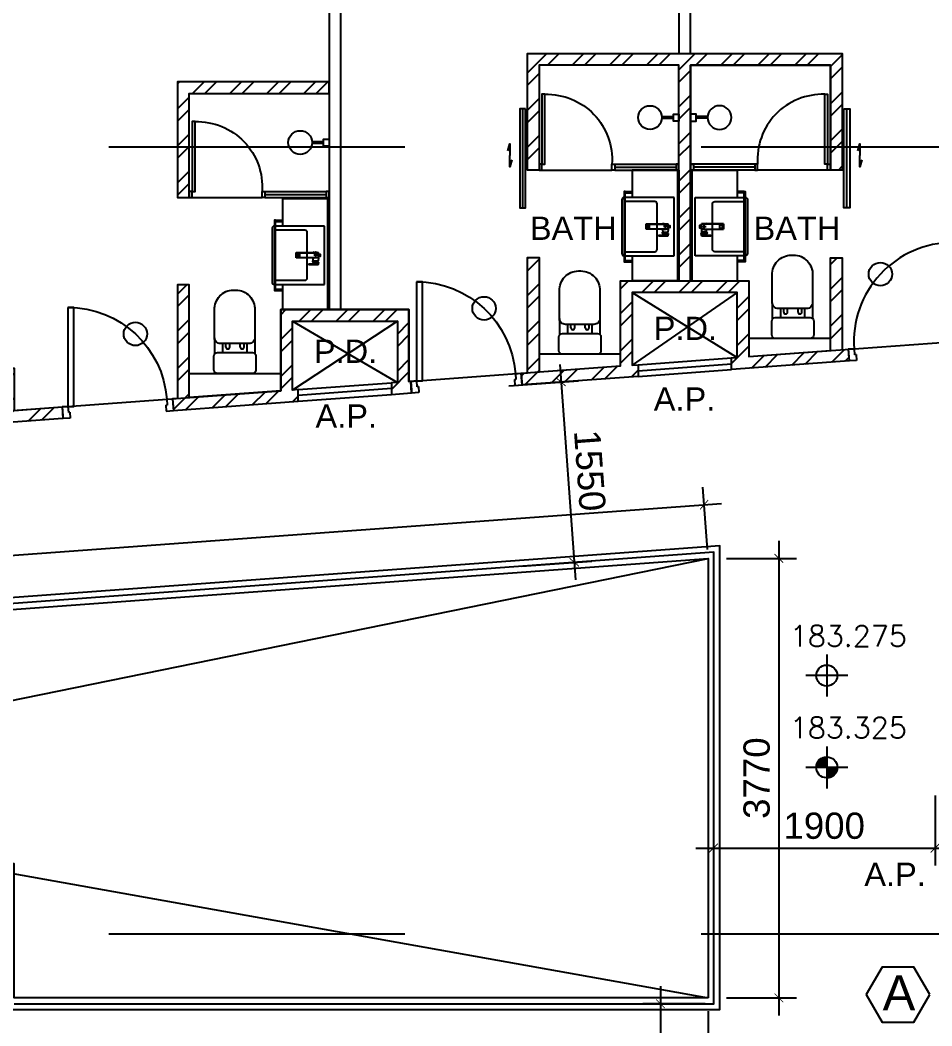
# Model space of a CAD drawing. Header units: millimetres. Extents: x -1214 to 71105, y 7230 to 56309.
# Drawn here: x 37300 to 45119, y 27910 to 36535 of the extents above; entities that cross this region are included whole.
import ezdxf
from ezdxf.enums import TextEntityAlignment as Align

# ---------------------------------------------------------------- set-up
doc = ezdxf.new("R2010")
doc.units = ezdxf.units.MM
doc.header["$MEASUREMENT"] = 0
doc.linetypes.add('CENTERX2', pattern=[101.6, 63.5, -12.7, 12.7, -12.7])
doc.layers.get('0').update_dxf_attribs({"color": 8})
doc.layers.get('Defpoints').update_dxf_attribs({"color": 8})
for name, color, linetype in [('CANOPY', 8, 'Continuous'), ('Default', 8, 'Continuous'), ('DLN032__', 8, 'Continuous'), ('Door', 8, 'Continuous'), ('Dry Wall', 8, 'Continuous'), ('FSD', 8, 'Continuous'), ('GBP A.P.', 8, 'Continuous'), ('GBP Dim', 8, 'Continuous'), ('GBP Text 200', 8, 'Continuous'), ('GBP Text 250', 8, 'Continuous'), ('grid', 8, 'CENTERX2'), ('hatch', 8, 'Continuous'), ('LEVEL', 8, 'Continuous'), ('LP-Furn built-in', 8, 'Continuous'), ('LP-Furn built-in 2', 8, 'Continuous'), ('LP-Sanitary', 8, 'Continuous'), ('LP-Sanitary2', 8, 'Continuous'), ('LP-WC', 8, 'Continuous'), ('PD', 8, 'Continuous'), ('PD DOOR', 8, 'Continuous'), ('TENDER SMOKE BARRIER', 8, 'Continuous'), ('TEXT', 8, 'Continuous'), ('VOID TEXT', 8, 'Continuous'), ('WALL-NEW', 8, 'Continuous'), ('WINDOW', 8, 'Continuous'), ('zzz-room mix', 8, 'Continuous')]:
    doc.layers.add(name, color=color, linetype=linetype)
doc.layers.add('LP-Nonplot', color=8, linetype='Continuous', plot=False)
doc.styles.add('BH', font='arial.ttf')
doc.styles.add('ROMANS', font='romans.shx')
doc.dimstyles.new('200 GBP', dxfattribs={"dimscale": 1.5, "dimtxt": 150, "dimasz": 50, "dimexe": 100, "dimexo": 50, "dimgap": 50, "dimtad": 1, "dimdec": 0, "dimzin": 0, "dimdsep": 46, "dimtxsty": 'BH', "dimblk": 'ARCHTICK', "dimcen": 0.09, "dimdle": 100, "dimclrd": 9, "dimclre": 9, "dimclrt": 1, "dimadec": 0, "dimazin": 0, "dimtfac": 1, "dimtdec": 0, "dimtix": 1, "dimtmove": 2, "dimatfit": 3, "dimldrblk": 'ARCHTICK', "dimfxl": 300, "dimfxlon": 1, "dimtolj": 1, "dimtzin": 0, "dimarcsym": 0})

# ---------------------------------------------------------------- blocks, each defined once
blk = doc.blocks.new('DR1CR2')
at = {"layer": 'Door'}
for p, q in [((-50, 0), (-50, -50)), ((-50, 0), (0, 0)), ((0, 0), (0, -75)), ((-62.5, -50), (-50, -50)), ((-62.5, -50), (-62.5, -100)), ((0, -75), (0, -100)), ((-62.5, -100), (0, -100))]:
    blk.add_line(p, q, dxfattribs=at)
blk = doc.blocks.new('ELEX')
at = {"layer": 'DLN032__'}
for p, q in [((0, 0.5), (0, -0.5)), ((0.5, 0), (-0.5, 0))]:
    blk.add_line(p, q, dxfattribs=at)
blk.add_circle((0, 0), 0.25, dxfattribs=at)
at = {"layer": 'DLN032__', "style": 'ROMANS'}
blk.add_attdef('ELEX', (0.257, 0.354), '', height=0.5, dxfattribs=at)
blk = doc.blocks.new('pln_toilet')
for p, q in [((-170.1, -306.5), (-170.1, -171.6)), ((175.5, -306.5), (175.5, -165.2)), ((-78.2, -226.9), (-78.2, -256.5)), ((-45, -226.9), (-45, -256.5)), ((44.7, -226.9), (44.7, -256.5)), ((77.9, -226.9), (77.9, -256.5))]:
    blk.add_line(p, q)
for points in [[(180, -30), (180, -149.3, -0.414214), (150, -179.3), (-150, -179.3, -0.414214), (-180, -149.3), (-180, -30, -0.414214), (-150, 0), (150, 0, -0.414214)], [(175.5, -306.5), (175.5, -545.1, -0.424695), (14, -715.1), (-7.8, -715.1, -0.423698), (-170.1, -545.1), (-170.1, -306.5, -0.414214), (-120.1, -256.5), (125.5, -256.5, -0.414214)]]:
    blk.add_lwpolyline(points, format="xyb", close=True)
for points in [[(-101.9, -256.5), (-101.9, -179.3)], [(102.9, -179.3), (102.9, -256.5)]]:
    blk.add_lwpolyline(points)
for centre in [(-61.6, -226.9), (61.3, -226.9)]:
    blk.add_arc(centre, 16.6, 0, 180)
blk = doc.blocks.new('SEANNOT_GROUP2')
at = {"layer": 'Default'}
blk.add_line((81.5, 351.1), (81.5, 317.9), dxfattribs=at)
blk = doc.blocks.new('SEANNOT_GROUP3')
at = {"layer": 'Default'}
blk.add_line((99.8, 335.2), (63.8, 335.2), dxfattribs=at)
blk = doc.blocks.new('ghtfdgd')
at = {"layer": 'LP-Sanitary'}
for p, q in [((79214.2, -115039.6), (79218.2, -114994.6)), ((79217.1, -115027.9), (79214.2, -115039.6)), ((79217.1, -115039.6), (79214.2, -115039.6)), ((79215.7, -115019.1), (79215.7, -115005.6)), ((79215.7, -115005.6), (79217.2, -115005.6)), ((79220.2, -114994.6), (79217.1, -115027.9)), ((79217.5, -115184.4), (79217.1, -115027.9)), ((79220.2, -114994.6), (79218.2, -114994.6)), ((79218.9, -115183.4), (79220.2, -114994.6)), ((79261.1, -114994.6), (79220.2, -114994.6)), ((79230.7, -114993.6), (79230.7, -114979.6)), ((79231.2, -114979.1), (79250.2, -114979.1)), ((79250.2, -114994.1), (79231.2, -114994.1)), ((79238.9, -114994.1), (79238.9, -114994.6)), ((79242.4, -114994.6), (79242.4, -114994.1)), ((79250.7, -114979.6), (79250.7, -114993.6)), ((79263.2, -114994.6), (79261.1, -114994.6)), ((79261.1, -114994.6), (79262.4, -115183.4)), ((79264.2, -115027.9), (79261.1, -114994.6)), ((79263.2, -114994.6), (79288.7, -114996.6)), ((79263.2, -114994.6), (79267.1, -115039.6)), ((79264.2, -115027.9), (79263.8, -115184.4)), ((79264.2, -115027.9), (79267.1, -115039.6)), ((79267.1, -115039.6), (79264.2, -115039.6)), ((79288.7, -115037.7), (79267.1, -115039.6)), ((79288.7, -115037.7), (79288.7, -114996.6)), ((79290.7, -115009.4), (79290.7, -115000.9)), ((79290.7, -115009.6), (79290.7, -115009.4)), ((79290.7, -115010.3), (79290.7, -115009.6)), ((79290.7, -115044.4), (79290.7, -115010.3)), ((79290.7, -115044.7), (79290.7, -115044.4)), ((79290.9, -115010.4), (79310.4, -115018.6)), ((79290.9, -115010.4), (79290.9, -115044.5)), ((79290.9, -115044.5), (79310.4, -115036.3)), ((79310.7, -115017.8), (79291, -115009.5)), ((79291, -115009.5), (79291, -115009.5)), ((79291, -115009.5), (79291, -115009.5)), ((79291, -115044.9), (79310.7, -115036.6)), ((79310.4, -115018.6), (79310.5, -115018.7)), ((79310.4, -115036.3), (79310.5, -115036.2)), ((79310.5, -115018.7), (79310.5, -115027.4)), ((79310.5, -115036.2), (79310.5, -115027.4)), ((79310.7, -115017.8), (79314.8, -115009.2)), ((79313.5, -115028.9), (79313.5, -115020.8)), ((79313.5, -115020.8), (79317.3, -115050.9)), ((79313.5, -115028.9), (79313.5, -115036.9)), ((79313.5, -115036.9), (79317.3, -115075.5)), ((79313.5, -115037), (79317.3, -115075.5)), ((79315.2, -115010.7), (79313.6, -115020.4)), ((79313.6, -115020.5), (79313.6, -115020.4)), ((79317.3, -115050.5), (79313.6, -115020.5)), ((79315.2, -115010.7), (79317.3, -115050.4)), ((79318, -115050.2), (79316, -115010.5)), ((79317.3, -115002.9), (79318.9, -114997.5)), ((79319.4, -115044.7), (79317.3, -115002.9)), ((79317.3, -115050.4), (79317.3, -115050.5)), ((79317.3, -115051.4), (79317.3, -115063.3)), ((79317.7, -115051.6), (79318.9, -115052.3)), ((79317.7, -115063.5), (79317.7, -115051.6)), ((79319.4, -115051), (79318, -115050.2)), ((79318.7, -114997.4), (79318.9, -114997.5)), ((79319.3, -114997.6), (79318.9, -114997.4)), ((79318.9, -114997.5), (79319.4, -114997.7)), ((79318.9, -115074.8), (79318.9, -115052.3)), ((79319.4, -114997.7), (79319.4, -115044.7)), ((79319.4, -115044.7), (79319.4, -115051)), ((79319.8, -115045.3), (79319.8, -114998.3)), ((79319.8, -115051.6), (79319.8, -115045.3)), ((79319.8, -115051.9), (79319.8, -115051.6)), ((79319.8, -115051.9), (79319.8, -115074.4)), ((79317.3, -115075.1), (79317.3, -115063.3)), ((79317.7, -115063.5), (79317.7, -115075.4)), ((79317.7, -115075.4), (79318.9, -115074.8)), ((79318, -115076), (79319.3, -115075.3)), ((79319.8, -115074.4), (79319.8, -115074.6)), ((79218.9, -115183.4), (79217.5, -115184.4)), ((79217.5, -115184.4), (79263.8, -115184.4)), ((79262.4, -115183.4), (79218.9, -115183.4)), ((79225, -115154.8), (79225, -115173.1)), ((79255.3, -115153.8), (79226, -115153.8)), ((79255.3, -115154), (79226, -115154)), ((79226, -115174.1), (79255.3, -115174.1)), ((79256.3, -115173.1), (79256.3, -115154.8)), ((79262.4, -115183.4), (79263.8, -115184.4))]:
    blk.add_line(p, q, dxfattribs=at)
for centre, radius, start, end in [((79240.7, -115019.1), 25, 180, 185.74251), ((79231.2, -114979.6), 0.5, 90, 180), ((79231.2, -114993.6), 0.5, 180, 270), ((79250.2, -114979.6), 0.5, 0, 90), ((79250.2, -114993.6), 0.5, 270, 0), ((79280.3, -115017.1), 20, 56.8024, 65.16541), ((79280.3, -115017.1), 20, 294.83459, 301.61275), ((79290.9, -115000.9), 0.2, 127.85265, 180), ((79290.9, -115044.7), 0.2, 180.01397, 293.04704), ((79511, -115282.7), 357.7, 125.84981, 127.98251), ((79530.3, -115308.3), 389.7, 125.92638, 127.88363), ((79234, -109870), 5139.5, 270.63577, 270.89969), ((79227.2, -108854.2), 6155.7, 270.59451, 270.81562), ((79288.3, -115009.7), 2.67, 3.1953, 9.33669), ((79301.7, -114992.9), 0.28, 69.68638, 135.20106), ((79319.7, -114996.5), 23.1, 247.12521, 247.49949), ((79339.3, -115104.4), 73.6, 112.75714, 112.87481), ((79312.3, -115020.9), 1.23, 6.09456, 11.51592), ((79308.7, -115037.4), 4.84, 5.24499, 7.19277), ((79310.7, -115037.3), 2.83, 5.64545, 8.81471), ((79314, -115009.4), 0.822, 12.82151, 37.37855), ((79314.7, -115011.5), 2.53, 77.49723, 90.78809), ((79315.1, -115009.5), 0.509, 38.0096, 78.40522), ((84763.2, -116562.2), 5664.7, 164.02206, 164.08854), ((79313.8, -115010.5), 2.18, 358.67427, 36.2852), ((79317.8, -115050.7), 0.54, 62.22165, 149.68726), ((79305.3, -115051.3), 11.9, 359.62289, 2.1624), ((79315.7, -115050), 2.38, 342.31294, 353.97204), ((79317.3, -115050.2), 0.738, 359.2113, 2.9985), ((79318.5, -114997.9), 0.689, 55.95421, 80.13248), ((79319, -114998.3), 0.8, 0.00654, 61.47672), ((79319.1, -115051.6), 0.688, 1.5121, 63.73401), ((79313.2, -115075.2), 4.12, 356.11976, 1.38136), ((79317.8, -115075.5), 0.494, 177.69922, 295.85307), ((79318.6, -115075.3), 0.938, 181.08912, 220.22046), ((79319, -115074.6), 0.786, 294.19625, 0.49169)]:
    blk.add_arc(centre, radius, start, end, dxfattribs=at)
for centre, major_axis, ratio, start_param, end_param in [((79290.9, -115000.9), (0.2, 0), 0.870233, 1.308042, 3.141593), ((79290.9, -115009.4), (0.2, 0), 0.870251, 1.333095, 3.141593), ((79290.9, -115010.3), (0.2, 0), 0.5, 3.141593, 4.712389), ((79290.9, -115044.4), (0.2, 0), 0.5, 3.141593, 4.712389), ((79290.9, -115000.9), (0.123, -0.158), 0.834595, 2.099205, 3.141593), ((79290.9, -115000.9), (0.123, -0.158), 0.834595, 3.141593, 3.165459), ((79290.9, -115010), (0.077, 0.836), 0.04975, 4.217846, 5.325586), ((79290.9, -115044.1), (-0.077, 0.836), 0.04975, 2.065339, 3.17308), ((79301.6, -114992.9), (0.117, -0.162), 0.844851, 2.109561, 3.167674), ((79310.4, -115018.2), (-0.311, -0.737), 0.21898, 1.092037, 2.210933), ((79310.4, -115035.9), (-0.311, 0.737), 0.21898, 2.049556, 3.141593), ((79310.5, -115018.3), (-0.309, -0.738), 0.217421, 1.09135, 2.210755), ((79310.5, -115035.8), (-0.309, 0.738), 0.217421, 2.050243, 3.169648), ((79310.4, -115035.9), (-0.311, 0.737), 0.21898, 3.141593, 3.168451), ((79314.3, -115020.6), (-0.782, -0.167), 0.921627, 5.682069, 6.099643), ((79314.3, -115020.8), (-0.794, -0.099), 0.898005, 5.760928, 6.175764), ((79314.3, -115036.7), (0.793, 0.106), 0.789486, 3.026004, 3.133916), ((79314.3, -115036.9), (0.796, 0.077), 0.827125, 3.057559, 3.141593), ((79315.1, -115009.6), (0.173, 0.708), 0.018166, 0.444134, 0.918054), ((79315.3, -115009.6), (0.412, 0.321), 0.549065, 0.513637, 1.195391), ((79315.7, -115010.9), (-0.499, -0.026), 0.868619, 4.118709, 5.82428), ((79316.8, -115003.6), (0.961, -0.275), 0.902908, 1.271288, 1.565184), ((79317.8, -115050.6), (-0.5, -0.016), 0.857677, 4.139605, 5.842177), ((79317.8, -115050.9), (-0.5, -0.02), 0.273668, 4.356492, 6.23412), ((79318.4, -114998), (-0.211, -0.772), 0.117484, 2.694436, 3.141054), ((79318.5, -114998.1), (-0.382, -0.703), 0.237912, 2.705017, 3.14394), ((79319, -114998.3), (-0.382, -0.703), 0.237912, 2.705017, 3.141091), ((79319, -114998.3), (-0.8, 0), 0.876594, 3.141494, 4.164132), ((79319, -115045.3), (-0.8, 0), 0.876594, 3.141494, 4.164132), ((79317.8, -115063.3), (-0.5, 0), 0.5, 0.054498, 1.448623), ((79317.8, -115075.5), (-0.494, 0.079), 0.969108, 0.192451, 2.070079), ((79226, -115154.8), (-1, 0), 0.992546, 4.712389, 6.283185), ((79226, -115154.9), (1, 0), 0.890286, 1.570796, 3.141593), ((79226, -115173.1), (1, 0), 0.992546, 3.141593, 4.712389), ((79255.3, -115154.8), (-1, 0), 0.992546, 3.141593, 4.712389), ((79255.3, -115154.9), (1, 0), 0.890286, 0, 1.570796), ((79255.3, -115173.1), (1, 0), 0.992546, 4.712389, 6.283185)]:
    blk.add_ellipse(centre, major_axis=major_axis, ratio=ratio, start_param=start_param, end_param=end_param, dxfattribs=at)
for points, knots in [([(79291, -115009.5), (79291, -115009.5), (79290.9, -115009.5), (79290.8, -115009.6), (79290.7, -115009.6), (79290.7, -115009.6)], [0, 0, 0, 0, 0.5, 0.5, 1, 1, 1, 1]), ([(79291, -115000.7), (79291, -115000.8), (79291, -115000.8), (79291, -115000.9), (79291, -115001.2), (79291, -115001.4), (79291, -115001.7), (79291, -115002.7), (79291, -115003.8), (79291, -115004.8), (79291, -115006.3), (79291, -115007.8), (79291, -115009.2)], [0, 0, 0, 0, 0.02306, 0.02306, 0.02306, 0.115301, 0.115301, 0.115301, 0.484264, 0.484264, 0.484264, 1, 1, 1, 1]), ([(79301.6, -114992.7), (79301.9, -114992.8), (79302.2, -114992.9), (79302.5, -114993), (79305, -114993.6), (79307.5, -114994.3), (79310.1, -114995), (79312.9, -114995.8), (79315.8, -114996.6), (79318.7, -114997.4)], [0, 0, 0, 0, 0.051688, 0.051688, 0.051688, 0.494848, 0.494848, 0.494848, 1, 1, 1, 1]), ([(79310.5, -115018.7), (79310.9, -115018.8), (79311.2, -115019), (79311.9, -115019.4), (79312.2, -115019.7), (79312.8, -115020.1), (79313, -115020.3), (79313.4, -115020.5), (79313.5, -115020.5), (79313.5, -115020.7)], [0, 0, 0, 0, 0.25, 0.25, 0.5, 0.5, 0.75, 0.75, 1, 1, 1, 1]), ([(79310.5, -115036.2), (79310.9, -115036.1), (79311.2, -115035.9), (79311.9, -115035.6), (79312.2, -115035.5), (79312.8, -115035.6), (79313, -115035.7), (79313.4, -115036.2), (79313.5, -115036.5), (79313.5, -115036.8)], [0, 0, 0, 0, 0.25, 0.25, 0.5, 0.5, 0.75, 0.75, 1, 1, 1, 1]), ([(79313.6, -115020.4), (79313.5, -115020.2), (79313.5, -115020), (79313.3, -115019.6), (79313.2, -115019.3), (79312.7, -115018.8), (79312.3, -115018.6), (79311.6, -115018.2), (79311.2, -115018), (79310.8, -115017.9)], [0, 0, 0, 0, 0.25, 0.25, 0.5, 0.5, 0.75, 0.75, 1, 1, 1, 1]), ([(79310.8, -115036.5), (79311, -115036.5), (79311.3, -115036.3), (79311.8, -115036.2), (79312.2, -115036.1), (79312.5, -115036), (79312.8, -115036), (79313, -115036), (79313.1, -115036.1), (79313.2, -115036.2), (79313.4, -115036.3), (79313.5, -115036.6), (79313.5, -115036.7), (79313.5, -115036.8)], [0, 0, 0, 0, 0.124812, 0.2213171, 0.3092796, 0.3899271, 0.4711589, 0.5451559, 0.6166529, 0.6889172, 0.7974179, 0.8896188, 0.9816515, 0.9816515, 0.9816515, 0.9816515]), ([(79314.8, -115009.2), (79314.8, -115009.2), (79314.9, -115009.2), (79314.9, -115009.2), (79315, -115009.2), (79315, -115009.2), (79315.1, -115009.2), (79315.2, -115009.2)], [0, 0, 0, 0, 0.25, 0.25, 0.5, 0.5, 1, 1, 1, 1]), ([(79317.1, -115002.7), (79317, -115003), (79316.9, -115003.3), (79316.8, -115003.6), (79316.5, -115004.7), (79316.2, -115005.8), (79315.9, -115006.9), (79315.7, -115007.6), (79315.4, -115008.3), (79315.2, -115009)], [0, 0, 0, 0, 0.131954, 0.131954, 0.131954, 0.659772, 0.659772, 0.659772, 1, 1, 1, 1]), ([(79315.2, -115009.2), (79315.2, -115009.2), (79315.2, -115009.2), (79315.2, -115009.2), (79315.2, -115009.2), (79315.2, -115009.2)], [0, 0, 0, 0, 0.5, 0.5, 1, 1, 1, 1]), ([(79315.2, -115009.2), (79315.3, -115009.3), (79315.3, -115009.4), (79315.3, -115009.5), (79315.3, -115009.6), (79315.3, -115009.8), (79315.3, -115009.8), (79315.3, -115009.9), (79315.3, -115010), (79315.2, -115010.2), (79315.2, -115010.3), (79315.2, -115010.5), (79315.2, -115010.6), (79315.2, -115010.7)], [0, 0, 0, 0, 0.125, 0.125, 0.25, 0.25, 0.375, 0.375, 0.5, 0.5, 0.75, 0.75, 1, 1, 1, 1]), ([(79318.7, -114997.4), (79318.6, -114997.5), (79318.6, -114997.7), (79318.5, -114997.9), (79318.2, -114999), (79317.9, -115000.1), (79317.5, -115001.2), (79317.4, -115001.7), (79317.2, -115002.2), (79317.1, -115002.7)], [0, 0, 0, 0, 0.095324, 0.095324, 0.095324, 0.707603, 0.707603, 0.707603, 1, 1, 1, 1]), ([(79317.3, -115050.5), (79317.3, -115050.5), (79317.3, -115050.5), (79317.3, -115050.6), (79317.3, -115050.6), (79317.3, -115050.7), (79317.3, -115050.8), (79317.3, -115050.9)], [0, 0, 0, 0, 0.25, 0.25, 0.5, 0.5, 1, 1, 1, 1]), ([(79317.3, -115051.4), (79317.3, -115051.5), (79317.3, -115051.5), (79317.5, -115051.6), (79317.6, -115051.6), (79317.7, -115051.6)], [0, 0, 0, 0, 0.5, 0.5, 1, 1, 1, 1]), ([(79317.7, -115051.6), (79317.7, -115051.6), (79317.7, -115051.5), (79317.8, -115051.4), (79317.8, -115051.3), (79317.8, -115051.1), (79317.8, -115051), (79317.9, -115050.9), (79317.9, -115050.8), (79317.9, -115050.7)], [0, 0, 0, 0, 0.25, 0.25, 0.5, 0.5, 0.75, 0.75, 1, 1, 1, 1]), ([(79319.4, -115051), (79319.4, -115051), (79319.4, -115051), (79319.4, -115051), (79319.4, -115051), (79319.4, -115051), (79319.4, -115051), (79319.4, -115051.1), (79319.4, -115051.1), (79319.4, -115051.2), (79319.4, -115051.2), (79319.3, -115051.3), (79319.3, -115051.3), (79319.3, -115051.4), (79319.3, -115051.5), (79319.2, -115051.6), (79319.2, -115051.6), (79319.1, -115051.7), (79319.1, -115051.8), (79319, -115051.9), (79319, -115052), (79318.9, -115052.1), (79318.9, -115052.1), (79318.9, -115052.2), (79318.9, -115052.3), (79318.9, -115052.3), (79318.9, -115052.3), (79318.9, -115052.3), (79318.9, -115052.3), (79318.9, -115052.3), (79318.9, -115052.3)], [0, 0, 0, 0, 0.000034, 0.000034, 0.000034, 0.03445, 0.03445, 0.03445, 0.175251, 0.175251, 0.175251, 0.317196, 0.317196, 0.317196, 0.479622, 0.479622, 0.479622, 0.662074, 0.662074, 0.662074, 0.829132, 0.829132, 0.829132, 0.958486, 0.958486, 0.958486, 0.999966, 0.999966, 0.999966, 1, 1, 1, 1]), ([(79319.8, -115051.9), (79319.8, -115052), (79319.7, -115052), (79319.7, -115052.1), (79319.6, -115052.2), (79319.4, -115052.3), (79319.3, -115052.3), (79319.1, -115052.3), (79319, -115052.3), (79318.9, -115052.3)], [0, 0, 0, 0, 0.25, 0.25, 0.5, 0.5, 0.75, 0.75, 1, 1, 1, 1]), ([(79317.3, -115075.1), (79317.3, -115075.2), (79317.3, -115075.2), (79317.5, -115075.3), (79317.6, -115075.3), (79317.7, -115075.4)], [0, 0, 0, 0, 0.5, 0.5, 1, 1, 1, 1]), ([(79319.8, -115074.4), (79319.8, -115074.5), (79319.7, -115074.5), (79319.7, -115074.6), (79319.6, -115074.7), (79319.4, -115074.8), (79319.3, -115074.8), (79319.1, -115074.8), (79319, -115074.8), (79318.9, -115074.8)], [0, 0, 0, 0, 0.25, 0.25, 0.5, 0.5, 0.75, 0.75, 1, 1, 1, 1]), ([(79319.3, -115075.3), (79319.3, -115075.3), (79319.3, -115075.3), (79319.2, -115075.3), (79319.2, -115075.3), (79319.1, -115075.3), (79319.1, -115075.2), (79319, -115075.2), (79319, -115075.1), (79318.9, -115075.1), (79318.9, -115075), (79318.9, -115074.9), (79318.9, -115074.9), (79318.9, -115074.9), (79318.9, -115074.8), (79318.9, -115074.8), (79318.9, -115074.8), (79318.9, -115074.8), (79318.9, -115074.8)], [0.3296223, 0.3296223, 0.3296223, 0.3296223, 0.4796217, 0.4796217, 0.4796217, 0.6620737, 0.6620737, 0.6620737, 0.829132, 0.829132, 0.829132, 0.9584856, 0.9584856, 0.9584856, 0.9999655, 0.9999655, 0.9999655, 1, 1, 1, 1])]:
    blk.add_open_spline(points, degree=3, knots=knots, dxfattribs=at)
for points, degree in [([(79301.8, -114992.7), (79301.7, -114992.6), (79301.7, -114992.7), (79301.6, -114992.7)], 3), ([(79318.6, -114997.3), (79316.3, -114996.6), (79310.7, -114995.1), (79301.8, -114992.7)], 3), ([(79313.5, -115028.9), (79313.5, -115028.4), (79313.4, -115028), (79312.3, -115027.4), (79311.4, -115027.4), (79310.5, -115027.4)], 5), ([(79317.9, -115075.9), (79317.9, -115076), (79318, -115076), (79318, -115075.9)], 3)]:
    blk.add_open_spline(points, degree=degree, dxfattribs=at)
at = {"layer": 'LP-Nonplot'}
for name in ['SEANNOT_GROUP3', 'SEANNOT_GROUP2']:
    blk.add_blockref(name, (79159.1, -115352.3), dxfattribs=at)
blk = doc.blocks.new('SINK')
at = {"layer": 'LP-Sanitary'}
blk.add_line((-74936.8, -44774), (-75436.8, -44774), dxfattribs=at)
blk.add_lwpolyline([(-75436.8, -44774), (-75436.8, -45203.2, 0.414214), (-75416.8, -45223.2), (-74956.8, -45223.2, 0.414214), (-74936.8, -45203.2), (-74936.8, -44774)], format="xyb", dxfattribs=at)
blk.add_lwpolyline([(-75401.8, -44941.1), (-75401.8, -45183.3, 0.414117), (-75381.8, -45203.2), (-74991.8, -45203.2, 0.41431), (-74971.8, -45183.2), (-74971.8, -44941.1, 0.414117), (-74991.8, -44921.1), (-75381.8, -44921.1, 0.41431)], format="xyb", close=True, dxfattribs=at)
at = {"layer": 'LP-Furn built-in'}
blk.add_blockref('ghtfdgd', (-154427.4, 70168.1), dxfattribs=at)
blk = doc.blocks.new('pln_sink 1100x380')
at = {"ltscale": 1000}
for p, q in [((0, 0), (400, 0)), ((400, 0), (400, -235)), ((459.9, -184.9), (400, -184.9)), ((459.9, -194.9), (400, -194.9)), ((400, -735), (400, -950)), ((459.9, -776.6), (400, -776.6)), ((459.9, -786.6), (400, -786.6)), ((0, -950), (400, -950))]:
    blk.add_line(p, q, dxfattribs=at)
for points in [[(10, -950), (10, 0), (0, 0), (0, -950), (10, -950)], [(10, 0), (10, -950), (0, -950), (0, 0), (10, 0)]]:
    blk.add_lwpolyline(points, dxfattribs=at)
at = {"ltscale": 200}
blk.add_lwpolyline([(459.9, -184.9), (468.4, -184.9), (468.4, -786.6), (459.9, -786.6)], close=True, dxfattribs=at)
at = {"layer": 'LP-Furn built-in', "extrusion": (0, 0, -1), "zscale": -1, "rotation": 270}
blk.add_blockref('SINK', (44734, -75671.8), dxfattribs=at)
blk = doc.blocks.new('pln_shower head')
at = {"ltscale": 100}
for points in [[(101, 9.1), (200, 9.1)], [(101, -5.9), (200, -5.9)]]:
    blk.add_lwpolyline(points, dxfattribs=at)
at = {"ltscale": 0.5}
blk.add_lwpolyline([(248, 30.1), (248, -29.9), (200, -29.9), (200, 30.1)], close=True, dxfattribs=at)
at = {"ltscale": 100}
blk.add_circle((0, 0), 101.9, dxfattribs=at)
blk = doc.blocks.new('A$C65CE4B9A')
at = {"layer": 'grid', "ltscale": 200}
for p, q in [((-66500, 0), (0, 0)), ((-66500, -6750), (0, -6750))]:
    blk.add_line(p, q, dxfattribs=at)
blk = doc.blocks.new('_ArchTick')
at = {"color": 0, "const_width": 0.1}
blk.add_lwpolyline([(0.5, 0.5), (-0.5, -0.5)], dxfattribs=at)
blk = doc.blocks.new('*D47')
at = {"layer": 'Defpoints', "color": 0, "transparency": 16777216}
for p in [(35702.3, 32974.1), (42052.7, 31885.6), (35815.7, 31428.2)]:
    blk.add_point(p, dxfattribs=at)
at = {"layer": 'GBP Dim', "color": 9, "lineweight": -2, "transparency": 16777216}
for p, q in [((41928.3, 33581), (42063.6, 31736)), ((41490.5, 33398.5), (42088.9, 33442.4)), ((41603.9, 31852.7), (42202.3, 31896.6))]:
    blk.add_line(p, q, dxfattribs=at)
at = {"layer": 'GBP Dim', "color": 9, "lineweight": -2, "transparency": 16777216, "xscale": 75, "yscale": 75, "zscale": 75}
for p, rotation in [((41939.3, 33431.4), 94.19418278322694), ((42052.7, 31885.6), 274.1941827832269)]:
    blk.add_blockref('_ArchTick', p, dxfattribs=dict(at, rotation=rotation))
at = {"layer": 'GBP Dim', "transparency": 16777216, "insert": (42185.4, 32672.4), "char_height": 225, "attachment_point": 5, "rotation": 274.19418, "style": 'BH'}
blk.add_mtext('\\A1;1550', dxfattribs=at)
blk = doc.blocks.new('*D48')
at = {"layer": 'Defpoints', "color": 0, "transparency": 16777216}
for p in [(43250, 28099.9), (42790.9, 26549.9), (43250, 26549.9)]:
    blk.add_point(p, dxfattribs=at)
at = {"layer": 'GBP Dim', "color": 9, "lineweight": -2, "transparency": 16777216}
for p, q in [((42790.9, 28249.9), (42790.9, 26399.9)), ((43175, 28099.9), (42640.9, 28099.9)), ((43175, 26549.9), (42640.9, 26549.9))]:
    blk.add_line(p, q, dxfattribs=at)
at = {"layer": 'GBP Dim', "color": 9, "lineweight": -2, "transparency": 16777216, "xscale": 75, "yscale": 75, "zscale": 75}
for p, rotation in [((42790.9, 28099.9), 90), ((42790.9, 26549.9), 270)]:
    blk.add_blockref('_ArchTick', p, dxfattribs=dict(at, rotation=rotation))
at = {"layer": 'GBP Dim', "transparency": 16777216, "insert": (42601.1, 27324.9), "char_height": 225, "attachment_point": 5, "rotation": 90, "style": 'BH'}
blk.add_mtext('\\A1;1550', dxfattribs=at)
blk = doc.blocks.new('*D79')
at = {"layer": 'Defpoints', "color": 0, "transparency": 16777216}
for p in [(43200, 31919.7), (43200, 28150), (43807.3, 28150)]:
    blk.add_point(p, dxfattribs=at)
at = {"layer": 'GBP Dim', "color": 9, "lineweight": -2, "transparency": 16777216}
for p, q in [((43807.3, 32069.7), (43807.3, 28000)), ((43357.3, 31919.7), (43957.3, 31919.7)), ((43357.3, 28150), (43957.3, 28150))]:
    blk.add_line(p, q, dxfattribs=at)
at = {"layer": 'GBP Dim', "color": 9, "lineweight": -2, "transparency": 16777216, "xscale": 75, "yscale": 75, "zscale": 75}
for p, rotation in [((43807.3, 31919.7), 90), ((43807.3, 28150), 270)]:
    blk.add_blockref('_ArchTick', p, dxfattribs=dict(at, rotation=rotation))
at = {"layer": 'GBP Dim', "transparency": 16777216, "insert": (43617.4, 30034.8), "char_height": 225, "attachment_point": 5, "rotation": 90, "style": 'BH'}
blk.add_mtext('\\A1;3770', dxfattribs=at)
blk = doc.blocks.new('*D81')
at = {"layer": 'Defpoints', "color": 0, "transparency": 16777216}
for p in [(43166.2, 32379.7), (43200, 31919.7), (23298.3, 30460.2)]:
    blk.add_point(p, dxfattribs=at)
at = {"layer": 'GBP Dim', "color": 9, "lineweight": -2, "transparency": 16777216}
for p, q in [((43194.5, 31994.5), (43155.3, 32529.3)), ((23115, 30909.3), (43315.8, 32390.7)), ((23292.8, 30535), (23253.6, 31069.9))]:
    blk.add_line(p, q, dxfattribs=at)
at = {"layer": 'GBP Dim', "color": 9, "lineweight": -2, "transparency": 16777216, "xscale": 75, "yscale": 75, "zscale": 75}
for p, rotation in [((43166.2, 32379.7), 4.194182783227751), ((23264.6, 30920.3), 184.1941827832277)]:
    blk.add_blockref('_ArchTick', p, dxfattribs=dict(at, rotation=rotation))
at = {"layer": 'GBP Dim', "transparency": 16777216, "insert": (33201.5, 31839.4), "char_height": 225, "attachment_point": 5, "rotation": 4.19418, "style": 'BH'}
blk.add_mtext('\\A1;19955', dxfattribs=at)
blk = doc.blocks.new('*D82')
at = {"layer": 'Defpoints', "color": 0, "transparency": 16777216}
for p in [(24720, 28150), (43200, 28150), (43200, 27587.2)]:
    blk.add_point(p, dxfattribs=at)
at = {"layer": 'GBP Dim', "color": 9, "lineweight": -2, "transparency": 16777216}
for p, q in [((24720, 28037.2), (24720, 27437.2)), ((43200, 28037.2), (43200, 27437.2)), ((24570, 27587.2), (43350, 27587.2))]:
    blk.add_line(p, q, dxfattribs=at)
at = {"layer": 'GBP Dim', "color": 9, "lineweight": -2, "transparency": 16777216, "xscale": 75, "yscale": 75, "zscale": 75, "rotation": 180}
blk.add_blockref('_ArchTick', (24720, 27587.2), dxfattribs=at)
at = {"layer": 'GBP Dim', "color": 9, "lineweight": -2, "transparency": 16777216, "xscale": 75, "yscale": 75, "zscale": 75}
blk.add_blockref('_ArchTick', (43200, 27587.2), dxfattribs=at)
at = {"layer": 'GBP Dim', "transparency": 16777216, "insert": (33960, 27777.1), "char_height": 225, "attachment_point": 5, "style": 'BH'}
blk.add_mtext('\\A1;18480', dxfattribs=at)
blk = doc.blocks.new('*D176')
at = {"layer": 'Defpoints', "color": 0, "transparency": 16777216}
for p in [(43246, 30074.3), (45146.4, 30059.4), (45146.4, 29435.3)]:
    blk.add_point(p, dxfattribs=at)
at = {"layer": 'GBP Dim', "color": 9, "lineweight": -2, "transparency": 16777216}
for p, q in [((43246, 29885.3), (43246, 29285.3)), ((45146.4, 29885.3), (45146.4, 29285.3)), ((43096, 29435.3), (45296.4, 29435.3))]:
    blk.add_line(p, q, dxfattribs=at)
at = {"layer": 'GBP Dim', "color": 9, "lineweight": -2, "transparency": 16777216, "xscale": 75, "yscale": 75, "zscale": 75, "rotation": 180}
blk.add_blockref('_ArchTick', (43246, 29435.3), dxfattribs=at)
at = {"layer": 'GBP Dim', "color": 9, "lineweight": -2, "transparency": 16777216, "xscale": 75, "yscale": 75, "zscale": 75}
blk.add_blockref('_ArchTick', (45146.4, 29435.3), dxfattribs=at)
at = {"layer": 'GBP Dim', "transparency": 16777216, "insert": (44195.9, 29625.1), "char_height": 225, "attachment_point": 5, "style": 'BH'}
blk.add_mtext('\\A1;1900', dxfattribs=at)
blk = doc.blocks.new('A$C00D81C1F')
at = {"layer": 'GBP Text 250'}
blk.add_lwpolyline([(545.6, 236.2), (409.2, 472.5), (136.4, 472.5), (0, 236.2), (136.4, 0), (409.2, 0)], close=True, dxfattribs=at)
at = {"layer": 'GBP Text 250', "style": 'BH'}
blk.add_text('A', height=300, dxfattribs=at).set_placement((281.6, 102.1), align=Align.CENTER)

msp = doc.modelspace()

# ---------------------------------------------------------------- hatches: boundary and pattern name
at = {"layer": 'CANOPY'}
h = msp.add_hatch(dxfattribs=at)
h.set_pattern_fill('ANSI31', color=256, style=0)
h.set_pattern_definition([(45, (39226.92202, -3212.46723), (-0.08838834765, 0.08838834765), [])])
h.paths.add_polyline_path([(44307.4, 30127.1), (44217.4, 30127.1), (44217.4, 30037.1, 0.414214)])
h.paths.add_polyline_path([(44217.4, 30217.1, 0.414214), (44127.4, 30127.1), (44217.4, 30127.1)])
at = {"layer": 'hatch'}
h = msp.add_hatch(dxfattribs=at)
h.set_pattern_fill('ANSI32', color=256, scale=600, style=0)
h.set_pattern_definition([(45, (321972.65, -85797.18), (-159.09903, 159.09903), []), (45, (322078.72, -85797.18), (-159.09903, 159.09903), [])])
h.paths.add_polyline_path([(42950, 36149.6), (41750, 36149.6), (41750, 35249.6), (41650, 35249.6), (41650, 36249.6), (44350, 36249.6), (44350, 35249.6), (44250, 35249.6), (44250, 36149.6), (43050, 36149.6), (43050, 34299.6), (43550, 34299.6), (43550, 33649.9), (44250, 33701.3), (44250, 34495.9), (44350, 34495.9), (44350, 33708.6), (44402.5, 33712.5), (44409.9, 33612.7), (43400.1, 33538.7), (43400.1, 33638.9), (43450, 33642.6), (43450, 34199.6), (42550, 34199.6), (42550, 33576.6), (42599.9, 33580.3), (42599.9, 33480), (41604.8, 33407), (41597.5, 33506.7), (41650, 33510.6), (41650, 34499.6), (41750, 34499.6), (41750, 33517.9), (42450, 33569.3), (42450, 34299.6), (42950, 34299.6)])
h = msp.add_hatch(dxfattribs=at)
h.set_pattern_fill('ANSI32', color=256, scale=600, style=0)
h.set_pattern_definition([(45, (38607.68, 33187.86), (-159.099, 159.099), []), (45, (38713.74, 33187.86), (-159.099, 159.099), [])])
h.paths.add_polyline_path([(39685, 33266.3), (39685, 33366.6), (39635, 33362.9), (39635, 33954.1), (40535, 33954.1), (40535, 33428.9), (40535.4, 33429), (40485, 33425.3), (40485, 33325), (40657.3, 33337.6), (40650, 33437.4), (40635, 33436.3), (40635, 34054.1), (39535, 34054.1), (39535, 33355.6), (38750, 33298), (38750, 34265.1), (38650, 34265.1), (38650, 33290.7), (38607.7, 33287.6), (38615, 33187.9)])
edge = h.paths.add_edge_path()
edge.add_line((38750, 35015.1), (38750, 35905.1))
edge.add_line((38750, 35905.1), (39950, 35905.1))
edge.add_line((39950, 35905.1), (39950, 36005.1))
edge.add_line((39950, 36005.1), (38650, 36005.1))
edge.add_line((38650, 36005.1), (38650, 35015.1))
edge.add_line((38650, 35015.1), (38750, 35015.1))
h = msp.add_hatch(dxfattribs=at)
h.set_pattern_fill('ANSI32', color=256, scale=600, style=0)
h.set_pattern_definition([(45, (36340.14, 33021.57), (-159.1, 159.1), []), (45, (36446.2, 33021.57), (-159.1, 159.1), [])])
h.paths.add_polyline_path([(36850, 33550), (36850, 33158.7), (37150, 33180.7), (37150, 33550), (37250, 33550), (37250, 33188), (37660.2, 33218.1), (37667.5, 33118.4), (36347.5, 33021.6), (36340.1, 33121.3), (36750, 33151.4), (36750, 33550)])

# ---------------------------------------------------------------- linework, layer by layer
at = {"layer": 'Door'}
for points in [[(45300.1, 34628.3, 0.43582), (44452.4, 33716.1)], [(40699.9, 34290.9, -0.392932), (41547.6, 33503.1)], [(37710.1, 34071.7, -0.392932), (38557.8, 33283.8)]]:
    msp.add_lwpolyline(points, format="xyb", dxfattribs=at)
for points in [[(40699.9, 34290.9), (40699.9, 33440.9), (40749.9, 33440.9), (40749.9, 34290.9), (40699.9, 34290.9)], [(37710.1, 34071.7), (37710.1, 33221.7), (37760.1, 33221.7), (37760.1, 34071.7), (37710.1, 34071.7)]]:
    msp.add_lwpolyline(points, dxfattribs=at)
at = {"layer": 'Dry Wall'}
for points in [[(43050, 36249.6), (43050, 38963.1), (42950, 38955.8), (42950, 36249.6)], [(40050, 34054.1), (40050, 38743), (39950, 38735.6), (39950, 34054.1)]]:
    msp.add_lwpolyline(points, dxfattribs=at)
at = {"layer": 'FSD'}
for centre in [(44677.5, 34356.9), (41278.5, 34063.6), (38288.7, 33844.3)]:
    msp.add_circle(centre, 100, dxfattribs=at)
at = {"layer": 'LP-Furn built-in 2'}
for points in [[(41634.9, 35774.6), (41584.9, 35774.6), (41584.9, 34924.6), (41634.9, 34924.6)], [(44365.1, 35774.6), (44415.1, 35774.6), (44415.1, 34924.6), (44365.1, 34924.6)]]:
    msp.add_lwpolyline(points, close=True, dxfattribs=at)
for points in [[(41609.9, 34924.6), (41609.9, 35774.6)], [(44390.1, 34924.6), (44390.1, 35774.6)], [(41482.8, 35415.4), (41500, 35473), (41500, 35375.7)], [(44482.8, 35415.4), (44500, 35473), (44500, 35375.7)], [(41517.2, 35336), (41500, 35278.4), (41500, 35375.7)], [(44517.2, 35336), (44500, 35278.4), (44500, 35375.7)]]:
    msp.add_lwpolyline(points, dxfattribs=at)
at = {"layer": 'LP-Sanitary'}
msp.add_line((39400, 35015.1), (39925, 35015.1), dxfattribs=at)
for points in [[(42950, 35249.6), (42950, 36149.6), (41750, 36149.6), (41750, 35299.6)], [(42950, 35299.6), (42950, 36149.6)], [(43050, 35299.6), (43050, 36149.6)], [(43050, 35249.6), (43050, 36149.6), (44250, 36149.6), (44250, 35249.6)], [(42400, 35299.6), (42950, 35299.6), (42950, 35299.6)], [(42950, 35299.6), (42925, 35299.6), (42925, 35249.6), (42950, 35249.6), (42950, 35299.6)], [(43600, 35299.6), (43050, 35299.6), (43050, 35299.6)], [(43050, 35299.6), (43075, 35299.6), (43075, 35249.6), (43050, 35249.6), (43050, 35299.6)], [(41775, 35249.6), (42375, 35249.6)], [(42400, 35249.6), (42950, 35249.6), (42950, 35274.6)], [(42400, 35274.6), (42925, 35274.6)], [(43600, 35249.6), (43050, 35249.6), (43050, 35274.6)], [(43600, 35274.6), (43075, 35274.6)], [(44275, 35249.6), (43625, 35249.6)], [(39400, 35065.1), (39925, 35065.1), (39925, 35065.1)], [(39400, 35040.1), (39925, 35040.1)], [(39950, 35065.1), (39925, 35065.1), (39925, 35015.1), (39950, 35015.1), (39950, 35065.1)], [(38775, 35015.1), (39375, 35015.1)]]:
    msp.add_lwpolyline(points, dxfattribs=at)
for points in [[(41800, 35899.6), (41775, 35899.6), (41775, 35299.6), (41800, 35299.6)], [(44200, 35899.6), (44225, 35899.6), (44225, 35299.6), (44200, 35299.6)], [(38800, 35665.1), (38775, 35665.1), (38775, 35065.1), (38800, 35065.1)], [(41775, 35299.6), (41750, 35299.6), (41750, 35249.6), (41775, 35249.6)], [(42375, 35299.6), (42400, 35299.6), (42400, 35249.6), (42375, 35249.6)], [(43625, 35299.6), (43600, 35299.6), (43600, 35249.6), (43625, 35249.6)], [(44225, 35299.6), (44250, 35299.6), (44250, 35249.6), (44225, 35249.6)], [(38775, 35065.1), (38750, 35065.1), (38750, 35015.1), (38775, 35015.1)], [(39375, 35065.1), (39400, 35065.1), (39400, 35015.1), (39375, 35015.1)]]:
    msp.add_lwpolyline(points, close=True, dxfattribs=at)
for points in [[(41800, 35899.1, -0.444386), (42375, 35299.6)], [(44200, 35899.1, 0.444386), (43625, 35299.6)], [(38800, 35664.6, -0.444386), (39375, 35065.1)]]:
    msp.add_lwpolyline(points, format="xyb", dxfattribs=at)
at = {"layer": 'LP-WC'}
msp.add_line((38750, 33505.1), (39535, 33505.1), dxfattribs=at)
for points in [[(44250, 33805.1), (43550, 33805.1)], [(42450, 33669.4), (41750, 33669.4)]]:
    msp.add_lwpolyline(points, dxfattribs=at)
at = {"layer": 'PD', "ltscale": 20}
for p, q in [((39635, 33954.1), (40535, 33428.9)), ((40535, 33954.1), (39635, 33362.9))]:
    msp.add_line(p, q, dxfattribs=at)
at = {"layer": 'PD'}
for p, q in [((39685, 33366.6), (40485, 33425.3)), ((39685, 33266.3), (40485, 33325))]:
    msp.add_line(p, q, dxfattribs=at)
at = {"layer": 'PD', "ltscale": 20}
for points in [[(42550, 34199.6), (43450, 33642.6)], [(43450, 34199.6), (42550, 33576.6)]]:
    msp.add_lwpolyline(points, dxfattribs=at)
at = {"layer": 'PD'}
for points in [[(42599.9, 33580.3), (43400.1, 33638.9)], [(42599.9, 33480), (43400.1, 33538.7)]]:
    msp.add_lwpolyline(points, dxfattribs=at)
at = {"layer": 'PD DOOR'}
msp.add_line((40485, 33375.1), (39685, 33316.5), dxfattribs=at)
msp.add_lwpolyline([(42599.9, 33528.1), (43400.1, 33588.8)], dxfattribs=at)
at = {"layer": 'TENDER SMOKE BARRIER', "ltscale": 1000}
msp.add_lwpolyline([(43300, 28699.9), (43300, 32027.3), (23125.2, 30547.8), (24663.7, 28050), (37250, 28050), (43300, 28050), (43300, 29635.9)], dxfattribs=at)
at = {"layer": 'VOID TEXT', "ltscale": 50}
for points in [[(24719, 28150), (43200, 31919.7)], [(28250, 30823.4), (43200, 28150)]]:
    msp.add_lwpolyline(points, dxfattribs=at)
at = {"layer": 'WALL-NEW'}
for points in [[(42950, 36149.6), (41750, 36149.6), (41750, 35249.6), (41650, 35249.6), (41650, 36249.6), (44350, 36249.6), (44350, 35249.6), (44250, 35249.6), (44250, 36149.6), (43050, 36149.6), (43050, 34299.6), (43550, 34299.6), (43550, 33649.9), (44250, 33701.3), (44250, 34495.9), (44350, 34495.9), (44350, 33708.6), (44402.5, 33712.5), (44409.9, 33612.7), (43400.1, 33538.7), (43400.1, 33638.9), (43450, 33642.6), (43450, 34199.6), (42550, 34199.6), (42550, 33576.6), (42599.9, 33580.3), (42599.9, 33480), (41604.8, 33407), (41597.5, 33506.7), (41650, 33510.6), (41650, 34499.6), (41750, 34499.6), (41750, 33517.9), (42450, 33569.3), (42450, 34299.6), (42950, 34299.6), (42950, 36149.6)], [(38750, 35015.1), (38750, 35905.1), (39950, 35905.1), (39950, 36005.1), (38650, 36005.1), (38650, 35015.1), (38750, 35015.1)], [(39685, 33266.3), (39685, 33366.6), (39635, 33362.9), (39635, 33362.9), (39635, 33954.1), (40535, 33954.1), (40535, 33428.9), (40535.4, 33429), (40485, 33425.3), (40485, 33325), (40657.3, 33337.6), (40650, 33437.4), (40635, 33436.3), (40635, 34054.1), (39535, 34054.1), (39535, 33355.6), (38750, 33298), (38750, 34265.1), (38650, 34265.1), (38650, 33290.7), (38607.7, 33287.6), (38615, 33187.9), (39685, 33266.3)], [(36850, 33550), (36850, 33158.7), (37150, 33180.7), (37150, 33550), (37250, 33550), (37250, 33188), (37660.2, 33218.1), (37667.5, 33118.4), (36347.5, 33021.6), (36340.1, 33121.3), (36750, 33151.4), (36750, 33550), (36850, 33550)]]:
    msp.add_lwpolyline(points, dxfattribs=at)
at = {"layer": 'WINDOW'}
for points in [[(43250, 29635.9), (43250, 31973.5), (23210.9, 30504), (24691.7, 28100), (27750, 28100)], [(43200, 28150), (37250, 28150), (37250, 29300), (36750, 29300), (36750, 28150), (28250, 28150), (28250, 29300), (27750, 29300), (27750, 28150), (24719, 28150), (24719, 28150), (23298.3, 30460.2), (43200, 31919.7), (43200, 28150)], [(37250, 28100), (43250, 28100), (43250, 29635.9)]]:
    msp.add_lwpolyline(points, dxfattribs=at)
at = {"layer": 'zzz-room mix'}
msp.add_lwpolyline([(34465, 32983.8), (39535, 33355.6), (39535, 34054.1), (40635, 34054.1), (40635, 33436.3), (42450, 33569.3), (42450, 34299.6), (43550, 34299.6), (43550, 33649.9), (45750, 33811.3), (45750, 35449.9), (45950, 35450), (45949.8, 39175.6), (27846.3, 37848.1)], dxfattribs=at)

# ---------------------------------------------------------------- block references
at = {"layer": 'DLN032__'}
ref = msp.add_blockref('ELEX', (44217.4, 30914.4), dxfattribs=dict(at, xscale=360, yscale=360, zscale=360))
ref.add_attrib('ELEX', '183.275', (43901.3, 31164.1), dxfattribs={"layer": 'LEVEL', "height": 180, "rotation": 360, "style": 'ROMANS'})
ref = msp.add_blockref('ELEX', (44217.4, 30127.1), dxfattribs=dict(at, xscale=360, yscale=360, zscale=360))
ref.add_attrib('ELEX', '183.325', (43901.3, 30376.8), dxfattribs={"layer": 'LEVEL', "height": 180, "rotation": 360, "style": 'ROMANS'})
at = {"layer": 'Door', "extrusion": (0, 0, -1), "zscale": -1, "rotation": 355.8058458772707}
msp.add_blockref('DR1CR2', (-44402.5, 33712.5), dxfattribs=at)
at = {"layer": 'Door', "extrusion": (0, 0, -1), "xscale": -1, "zscale": -1}
for p, rotation in [((-41597.5, 33506.7), 355.8057885743348), ((-38607.7, 33287.5), 355.8057885743324)]:
    msp.add_blockref('DR1CR2', p, dxfattribs=dict(at, rotation=rotation))
at = {"layer": 'Door', "xscale": -1}
for p, rotation in [((40650, 33437.3), 4.194211425665273), ((37660.2, 33218), 4.19421142566767)]:
    msp.add_blockref('DR1CR2', p, dxfattribs=dict(at, rotation=rotation))
at = {"layer": 'Door'}
msp.add_blockref('A$C00D81C1F', (44555.5, 27942.1), dxfattribs=at)
at = {"layer": 'LP-Sanitary'}
for name, p in [('pln_shower head', (42702, 35699.5)), ('pln_shower head', (39702, 35485.1)), ('pln_sink 1100x380', (43050, 35249.6))]:
    msp.add_blockref(name, p, dxfattribs=at)
at = {"layer": 'LP-Sanitary', "xscale": -1}
for name, p in [('pln_shower head', (43298, 35699.5)), ('pln_sink 1100x380', (42950, 35249.6)), ('pln_sink 1100x380', (39950, 35004.1))]:
    msp.add_blockref(name, p, dxfattribs=at)
at = {"layer": 'LP-Sanitary', "rotation": 180}
for p in [(43926.3, 33805.1), (42101.3, 33669.4)]:
    msp.add_blockref('pln_toilet', p, dxfattribs=at)
at = {"layer": 'LP-Sanitary2', "rotation": 180}
msp.add_blockref('pln_toilet', (39142.5, 33505.1), dxfattribs=at)
at = {"layer": 'WALL-NEW'}
msp.add_blockref('A$C65CE4B9A', (69000, 35449.9), dxfattribs=at)

# ---------------------------------------------------------------- texts
at = {"layer": 'GBP A.P.', "style": 'BH'}
for p in [(42997.9, 33185.8), (40096.9, 33040.1), (44803.8, 29109.9)]:
    msp.add_text('A.P.', height=200, rotation=0.00004, dxfattribs=at).set_placement(p, align=Align.CENTER)
at = {"layer": 'GBP Text 200', "style": 'BH'}
for p in [(42044, 34650.5), (43962.1, 34650.5)]:
    msp.add_text('BATH', height=200, dxfattribs=at).set_placement(p, align=Align.CENTER)
at = {"layer": 'TEXT', "style": 'BH'}
for p in [(43005.8, 33791.9), (40090.8, 33595.4)]:
    msp.add_text('P.D.', height=200, rotation=0.00004, dxfattribs=at).set_placement(p, align=Align.CENTER)

# ---------------------------------------------------------------- dimensions: what is measured, and where the dimension line sits
at = {"layer": 'GBP Dim'}
for p1, p2, distance, override, picture, middle in [((35702.3, 32974.1), (35815.7, 31428.2), 6253.8, {"dimclrt": 256}, '*D47', (42185.4, 32672.4)), ((23298.3, 30460.2), (43200, 31919.7), 461.3, {"dimexe": 100, "dimdle": 100, "dimclrt": 256}, '*D81', (33201.5, 31839.4))]:
    dim = msp.add_aligned_dim(p1=p1, p2=p2, distance=distance, dimstyle='200 GBP', override=override, dxfattribs=at)
    dim.commit()
    dim.dimension.update_dxf_attribs({"geometry": picture, "text_midpoint": middle})
for base, p1, p2, override, picture, middle in [((43807.3, 28150), (43200, 31919.7), (43200, 28150), {"dimexe": 100, "dimdle": 100, "dimclrt": 256}, '*D79', (43617.4, 30034.8)), ((42790.9, 26549.9), (43250, 28099.9), (43250, 26549.9), {"dimclrt": 256}, '*D48', (42601.1, 27324.9))]:
    dim = msp.add_linear_dim(base=base, p1=p1, p2=p2, angle=90, dimstyle='200 GBP', override=override, dxfattribs=at)
    dim.commit()
    dim.dimension.update_dxf_attribs({"geometry": picture, "text_midpoint": middle})
dim = msp.add_linear_dim(base=(45146.4, 29435.3), p1=(43246, 30074.3), p2=(45146.4, 30059.4), dimstyle='200 GBP', override={"dimclrt": 256}, dxfattribs=at)
dim.commit()
dim.dimension.update_dxf_attribs({"geometry": '*D176', "text_midpoint": (44195.9, 29625.1), "dimtype": 160})
dim = msp.add_linear_dim(base=(43200, 27587.2), p1=(24720, 28150), p2=(43200, 28150), dimstyle='200 GBP', override={"dimexe": 100, "dimdle": 100, "dimclrt": 256}, dxfattribs=at)
dim.commit()
dim.dimension.update_dxf_attribs({"geometry": '*D82', "text_midpoint": (33960, 27777.1)})

doc.saveas('drawing.dxf')
